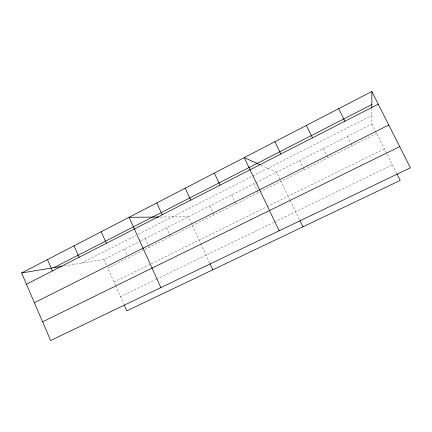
<?xml version="1.0" encoding="UTF-8"?>
<svg xmlns="http://www.w3.org/2000/svg" width="432" height="432" viewBox="0 0 432 432"><rect width="100%" height="100%" fill="white"/><g stroke="black" fill="none" stroke-linecap="round" stroke-linejoin="round"><path stroke-width="0.32" stroke-dasharray="2.16 1.62" d="M81.4 263.137L135.896 235.418M138.251 234.225L252.256 176.24M252.855 175.937L371.882 115.403M64.319 265.95L103.928 259.427L140.562 240.926M141.156 240.624L371.893 124.081L371.871 108.351M376.612 133.477L107.752 268.013L115.355 285.109M114.005 282.074L266.479 206.955M267.084 206.658L384.35 148.883M120.485 296.638L155.812 279.515M156.416 279.218L273.807 222.318M274.412 222.021L392.369 164.846M160.218 217.037L188.32 216.805L200.507 243.146M261.058 165.208L276.588 172.217L289.894 199.838M371.893 124.081L396.581 173.232M347.36 136.469L350.546 142.884M350.838 143.467L351.999 145.795M323.309 148.619L326.441 154.98M326.727 155.558L327.861 157.874M299.727 160.531L303.075 167.422M303.356 167.994L304.193 169.717M290.18 200.432L299.408 219.591M253.897 183.681L258.206 192.726M231.628 194.929L234.733 201.512M235.013 202.111L235.861 203.909M209.768 205.967L213.937 214.882M200.783 243.745L209.736 263.083M166.628 227.761L169.306 233.615M169.576 234.198L170.645 236.542M145.336 238.513L149.288 247.228M124.443 249.07L127.035 254.831M103.928 259.427L106.385 264.946M115.625 285.714L123.644 303.739"/><path stroke-width="0.65" d="M21.6 272.981L371.849 91.481L410.4 167.789L50.63 340.519L21.6 272.981L62.354 266.274M53.843 267.673L371.866 104.544M26.438 284.234L378.259 104.177M34.371 302.692L388.789 125.01M42.595 321.824L399.713 146.637M158.922 217.048L129.071 217.291L160.877 287.588M259.924 164.695L244.237 157.61L279.158 230.796M396.884 173.831L400.194 180.419L126.803 310.84L124.173 304.922M338.666 108.675L344.92 121.235M306.364 125.415L312.466 137.846M274.892 141.723L280.849 154.03M299.986 220.795L302.897 226.832M214.348 173.097L220.028 185.155M185.215 188.195L190.76 200.135M210.017 263.693L212.841 269.795M156.794 202.921L162.211 214.747M101.201 231.73L106.375 243.319M74.018 245.819L79.078 257.294M47.493 259.567L52.439 270.929M371.849 91.481L371.871 107.714"/></g></svg>
